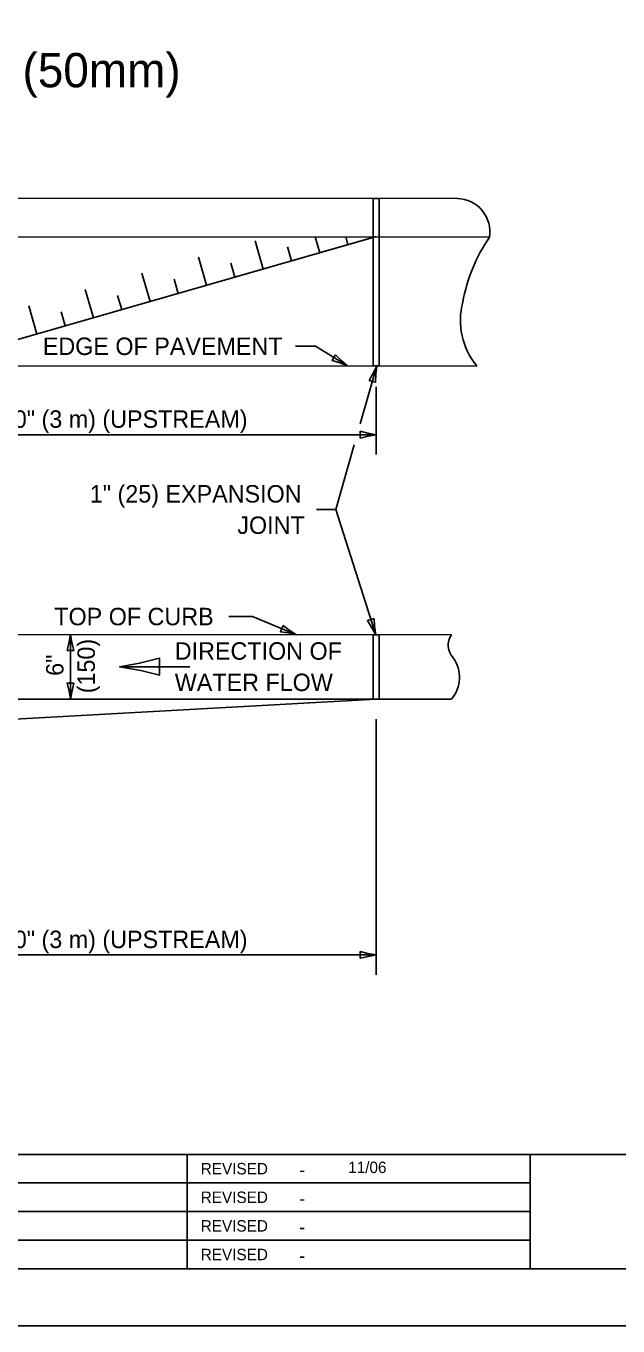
# Model space of a CAD drawing. Extents: x 0 to 2.83, y 0 to 1.83.
# Drawn here: x 0.814 to 1.245, y 0 to 0.947 of the extents above; entities that cross this region are included whole.
import ezdxf

# ---------------------------------------------------------------- set-up
doc = ezdxf.new("R2010")
doc.units = 0
for name, color, linetype in [('RD_Pr_Roadway_Dimensions', 7, 'Continuous'), ('RD_Pr_Roadway_Items', 7, 'Continuous'), ('RD_Pr_Roadway_Notes', 7, 'Continuous'), ('SH_General_Details', 7, 'Continuous'), ('SH_Printer_Plotting_Border', 7, 'Continuous')]:
    doc.layers.add(name, color=color, linetype=linetype)

msp = doc.modelspace()

# ---------------------------------------------------------------- linework, layer by layer
at = {"layer": 'RD_Pr_Roadway_Dimensions'}
for p, q in [((1.06901, 0.684), (1.06901, 0.63476)), ((0.6917, 0.64918), (1.06901, 0.64918)), ((0.84633, 0.45663), (0.84633, 0.50356)), ((1.06901, 0.44208), (1.06901, 0.25581)), ((0.68668, 0.27024), (1.06901, 0.27024))]:
    msp.add_line(p, q, dxfattribs=at)
for points in [[(1.05735, 0.65162), (1.05734, 0.64918), (1.05734, 0.64674), (1.06318, 0.64817), (1.06901, 0.64918), (1.06279, 0.65031)], [(0.84389, 0.4919), (0.84633, 0.49189), (0.84877, 0.49189), (0.84734, 0.49773), (0.84633, 0.50356), (0.8452, 0.49734)], [(0.84877, 0.46829), (0.84633, 0.4683), (0.84389, 0.4683), (0.84532, 0.46247), (0.84633, 0.45663), (0.84746, 0.46285)], [(1.05735, 0.27268), (1.05734, 0.27024), (1.05734, 0.26781), (1.06318, 0.26923), (1.06901, 0.27024), (1.06279, 0.27138)]]:
    msp.add_lwpolyline(points, close=True, dxfattribs=at)
at = {"layer": 'RD_Pr_Roadway_Items'}
for p, q in [((0.25536, 0.82172), (1.12805, 0.82117)), ((0.23188, 0.7936), (1.15153, 0.79301)), ((1.06755, 0.79307), (0.74176, 0.69945)), ((0.98662, 0.7698), (0.98071, 0.79042)), ((1.00722, 0.77573), (1.00426, 0.78604)), ((1.02782, 0.78164), (1.02446, 0.79334)), ((1.04841, 0.78757), (1.04672, 0.79348)), ((0.94543, 0.75797), (0.93952, 0.77856)), ((0.96603, 0.76391), (0.96307, 0.7742)), ((0.90424, 0.74613), (0.89832, 0.76673)), ((0.92482, 0.75207), (0.92186, 0.76238)), ((0.86304, 0.7343), (0.85713, 0.75489)), ((0.88362, 0.74025), (0.88067, 0.75054)), ((0.82185, 0.72246), (0.81594, 0.74306)), ((0.84243, 0.72842), (0.83948, 0.73872)), ((0.24121, 0.69978), (1.1422, 0.69919)), ((0.24994, 0.50395), (1.12373, 0.50338)), ((0.7493, 0.45669), (1.06901, 0.4565)), ((1.06892, 0.45644), (0.74977, 0.43882)), ((1.06376, 0.4565), (1.12352, 0.45647))]:
    msp.add_line(p, q, dxfattribs=at)
for points in [[(1.06686, 0.8212), (1.07115, 0.8212), (1.07115, 0.69924), (1.06686, 0.69924)], [(1.06686, 0.50341), (1.07115, 0.50341), (1.07115, 0.4565), (1.06686, 0.4565)]]:
    msp.add_lwpolyline(points, close=True, dxfattribs=at)
for centre, radius, start, end in [((1.1273, 0.79668), 0.0245, 351.46596, 88.22805), ((1.25026, 0.7247), 0.12008, 145.30806, 169.91916), ((1.18241, 0.73238), 0.05212, 165.17005, 219.5055), ((1.13471, 0.49587), 0.0133, 145.60455, 223.76433), ((1.10483, 0.47248), 0.02474, 319.70896, 34.98962)]:
    msp.add_arc(centre, radius, start, end, dxfattribs=at)
at = {"layer": 'RD_Pr_Roadway_Notes'}
for p, q in [((1.01026, 0.71356), (1.02471, 0.71356)), ((1.02471, 0.71356), (1.04799, 0.69925)), ((1.05735, 0.65709), (1.06939, 0.69924)), ((1.03955, 0.59467), (1.05302, 0.64189)), ((1.03955, 0.59467), (1.02536, 0.59467)), ((1.06858, 0.50335), (1.03955, 0.59467)), ((0.97888, 0.51671), (0.96169, 0.51671)), ((0.97888, 0.51671), (1.01094, 0.50345)), ((0.93332, 0.4802), (0.88206, 0.4802))]:
    msp.add_line(p, q, dxfattribs=at)
for points in [[(1.03934, 0.70744), (1.03805, 0.70536), (1.03678, 0.70328), (1.0425, 0.70145), (1.04799, 0.69925), (1.04328, 0.70347)], [(1.06385, 0.6887), (1.06619, 0.68802), (1.06854, 0.68735), (1.06876, 0.69335), (1.06939, 0.69924), (1.0666, 0.69357)], [(1.06737, 0.5152), (1.06504, 0.51447), (1.06272, 0.51373), (1.06585, 0.5086), (1.06858, 0.50335), (1.06777, 0.50962)], [(1.0011, 0.51016), (1.00016, 0.50791), (0.99923, 0.50566), (1.00516, 0.50475), (1.01094, 0.50345), (1.00562, 0.50688)], [(0.91121, 0.4741), (0.91123, 0.4802), (0.91123, 0.4863), (0.89664, 0.48273), (0.88206, 0.4802), (0.89761, 0.47737)]]:
    msp.add_lwpolyline(points, close=True, dxfattribs=at)
at = {"layer": 'SH_General_Details'}
for p, q in [((1.06901, 0.79348), (0.74176, 0.69945)), ((0.16667, 0.125), (2.79166, 0.125)), ((0.93119, 0.125), (0.93119, 0.04167)), ((1.18118, 0.125), (1.18118, 0.04167)), ((0.41452, 0.10417), (1.18118, 0.10417)), ((0.41452, 0.08333), (1.18118, 0.08333)), ((0.41452, 0.0625), (1.18118, 0.0625)), ((2.83332, 0), (0, 0))]:
    msp.add_line(p, q, dxfattribs=at)
msp.add_lwpolyline([(0.16667, 1.79166), (2.79166, 1.79166), (2.79166, 0.04167), (0.16667, 0.04167)], close=True, dxfattribs=at)
at = {"layer": 'SH_Printer_Plotting_Border'}
msp.add_lwpolyline([(0, 0), (2.83332, 0), (2.83332, 1.83333), (0, 1.83333)], close=True, dxfattribs=at)

# ---------------------------------------------------------------- texts
at = {"layer": 'RD_Pr_Roadway_Dimensions'}
for p in [(0.77726, 0.65419), (0.77726, 0.27525)]:
    msp.add_text('10\'-0" (3 m) (UPSTREAM)', height=0.0127, dxfattribs=at).set_placement(p)
for s, p in [('(150)', (0.86412, 0.46083)), ('6"', (0.84126, 0.47354))]:
    msp.add_text(s, height=0.0127, rotation=90, dxfattribs=at).set_placement(p)
at = {"layer": 'RD_Pr_Roadway_Notes'}
for s, height, p in [('GUTTER DEPRESSION 2" (50mm)', 0.025, (0.39644, 0.90217)), ('EDGE OF PAVEMENT', 0.0127, (0.82619, 0.70722)), ('1" (25) EXPANSION', 0.0127, (0.86041, 0.59976)), ('JOINT', 0.0127, (0.96784, 0.5769)), ('TOP OF CURB', 0.0127, (0.83455, 0.51037)), ('DIRECTION OF', 0.0127, (0.92228, 0.48529)), ('WATER FLOW', 0.0127, (0.92228, 0.46243))]:
    msp.add_text(s, height=height, dxfattribs=at).set_placement(p)
at = {"layer": 'SH_General_Details'}
for s, height, p in [('REVISED', 0.008333, (0.94118, 0.11042)), ('11/06', 0.008333, (1.04857, 0.11139)), ('-', 0.01, (1.01282, 0.10875)), ('REVISED', 0.008333, (0.94118, 0.08958)), ('-', 0.01, (1.01282, 0.08792)), ('REVISED', 0.008333, (0.94118, 0.06875)), ('-', 0.01, (1.01282, 0.06708)), ('REVISED', 0.008333, (0.94118, 0.04792)), ('-', 0.01, (1.01282, 0.04625))]:
    msp.add_text(s, height=height, dxfattribs=at).set_placement(p)

doc.saveas('drawing.dxf')
